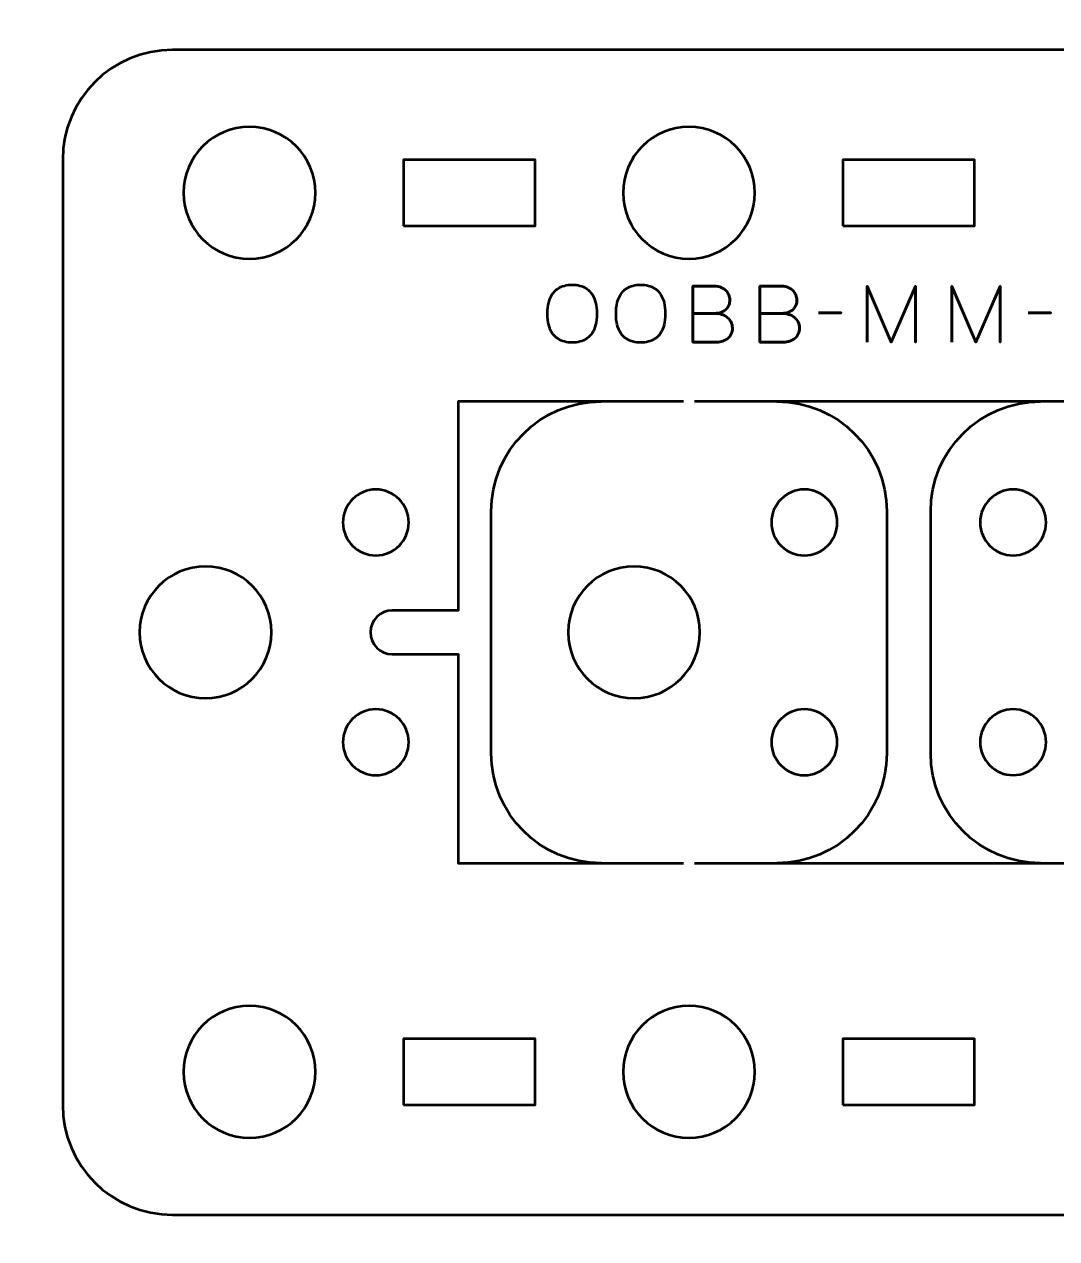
# Model space of a CAD drawing. Header units: centimetres. Extents: x -21 to 0, y -29.7 to 0.
# Drawn here: x -12.52 to -7.83, y -24.31 to -18.78 of the extents above; entities that cross this region are included whole.
import ezdxf

# ---------------------------------------------------------------- set-up
doc = ezdxf.new("R2010")
doc.units = ezdxf.units.CM
doc.header["$MEASUREMENT"] = 0
doc.layers.add('Layer 1', color=7, linetype='Continuous')

msp = doc.modelspace()

# ---------------------------------------------------------------- linework, layer by layer
at = {"layer": 'Layer 1', "color": 22, "lineweight": 53}
msp.add_open_spline([(-21.00003, -29.19995), (-21.00003, -29.19995), (-21.00003, -0.49992), (-21.00003, -0.49992), (-21.00003, -0.49992), (-21.00003, -0.22295), (-20.77694, 0.00004), (-20.49994, 0.00004), (-20.49994, 0.00004), (-20.49994, 0.00004), (-0.50008, 0.00004), (-0.50008, 0.00004), (-0.50008, 0.00004), (-0.22294, 0.00004), (0.00002, -0.22295), (0.00002, -0.49992), (0.00002, -0.49992), (0.00002, -0.49992), (0.00002, -29.19995), (0.00002, -29.19995), (0.00002, -29.19995), (0.00002, -29.47695), (-0.22294, -29.70004), (-0.50008, -29.70004), (-0.50008, -29.70004), (-0.50008, -29.70004), (-20.49994, -29.70004), (-20.49994, -29.70004), (-20.49994, -29.70004), (-20.77694, -29.70004), (-21.00003, -29.47695), (-21.00003, -29.19995)], degree=3, knots=[0, 0, 0, 0, 0.125, 0.125, 0.125, 0.125, 0.25, 0.25, 0.25, 0.25, 0.375, 0.375, 0.375, 0.375, 0.5, 0.5, 0.5, 0.5, 0.625, 0.625, 0.625, 0.625, 0.75, 0.75, 0.75, 0.75, 0.875, 0.875, 0.875, 0.875, 1, 1, 1, 1], dxfattribs=at)
at = {"layer": 'Layer 1', "color": 2, "lineweight": 53}
msp.add_open_spline([(-5.1501, -18.89998), (-4.8731, -18.89998), (-4.65, -19.12307), (-4.65, -19.40007), (-4.65, -19.40007), (-4.65, -19.40007), (-4.65, -23.69993), (-4.65, -23.69993), (-4.65, -23.69993), (-4.65, -23.97706), (-4.8731, -24.20002), (-5.1501, -24.20002), (-5.1501, -24.20002), (-7.91669, -24.20002), (-9.08331, -24.20002), (-11.8499, -24.20002), (-11.8499, -24.20002), (-12.1269, -24.20002), (-12.35, -23.97693), (-12.35, -23.69993), (-12.35, -23.69993), (-12.35, -23.69993), (-12.35, -19.40007), (-12.35, -19.40007), (-12.35, -19.40007), (-12.35, -19.12294), (-12.1269, -18.89998), (-11.8499, -18.89998), (-11.8499, -18.89998), (-9.08331, -18.89998), (-7.91669, -18.89998), (-5.1501, -18.89998)], degree=3, knots=[0, 0, 0, 0, 0.125, 0.125, 0.125, 0.125, 0.25, 0.25, 0.25, 0.25, 0.375, 0.375, 0.375, 0.375, 0.5, 0.5, 0.5, 0.5, 0.625, 0.625, 0.625, 0.625, 0.75, 0.75, 0.75, 0.75, 0.875, 0.875, 0.875, 0.875, 1, 1, 1, 1], dxfattribs=at)
at = {"layer": 'Layer 1', "lineweight": 53}
for points in [[(-11.49997, -19.25001), (-11.3342, -19.25001), (-11.19997, -19.38433), (-11.19997, -19.55), (-11.19997, -19.55), (-11.19997, -19.71563), (-11.3342, -19.85), (-11.49997, -19.85), (-11.49997, -19.85), (-11.66563, -19.85), (-11.79997, -19.71563), (-11.79997, -19.55), (-11.79997, -19.55), (-11.79997, -19.38433), (-11.66563, -19.25001), (-11.49997, -19.25001)], [(-9.49991, -19.25001), (-9.33428, -19.25001), (-9.1999, -19.38433), (-9.1999, -19.55), (-9.1999, -19.55), (-9.1999, -19.71563), (-9.33428, -19.85), (-9.49991, -19.85), (-9.49991, -19.85), (-9.66568, -19.85), (-9.79991, -19.71563), (-9.79991, -19.55), (-9.79991, -19.55), (-9.79991, -19.38433), (-9.66568, -19.25001), (-9.49991, -19.25001)], [(-10.79995, -19.70007), (-10.79995, -19.70007), (-10.79995, -19.40007), (-10.79995, -19.40007), (-10.79995, -19.40007), (-10.79995, -19.40007), (-10.19996, -19.40007), (-10.19996, -19.40007), (-10.19996, -19.40007), (-10.19996, -19.40007), (-10.19996, -19.70007), (-10.19996, -19.70007), (-10.19996, -19.70007), (-10.19996, -19.70007), (-10.79995, -19.70007), (-10.79995, -19.70007)], [(-8.79995, -19.70007), (-8.79995, -19.70007), (-8.79995, -19.40007), (-8.79995, -19.40007), (-8.79995, -19.40007), (-8.79995, -19.40007), (-8.19996, -19.40007), (-8.19996, -19.40007), (-8.19996, -19.40007), (-8.19996, -19.40007), (-8.19996, -19.70007), (-8.19996, -19.70007), (-8.19996, -19.70007), (-8.19996, -19.70007), (-8.79995, -19.70007), (-8.79995, -19.70007)], [(-11.69997, -21.25001), (-11.5342, -21.25001), (-11.39997, -21.38433), (-11.39997, -21.55), (-11.39997, -21.55), (-11.39997, -21.71563), (-11.5342, -21.85), (-11.69997, -21.85), (-11.69997, -21.85), (-11.86563, -21.85), (-11.99997, -21.71563), (-11.99997, -21.55), (-11.99997, -21.55), (-11.99997, -21.38433), (-11.86563, -21.25001), (-11.69997, -21.25001)], [(-11.49997, -23.24999), (-11.3342, -23.24999), (-11.19997, -23.38422), (-11.19997, -23.55), (-11.19997, -23.55), (-11.19997, -23.71566), (-11.3342, -23.85), (-11.49997, -23.85), (-11.49997, -23.85), (-11.66563, -23.85), (-11.79997, -23.71566), (-11.79997, -23.55), (-11.79997, -23.55), (-11.79997, -23.38422), (-11.66563, -23.24999), (-11.49997, -23.24999)], [(-9.49991, -23.24999), (-9.33428, -23.24999), (-9.1999, -23.38422), (-9.1999, -23.55), (-9.1999, -23.55), (-9.1999, -23.71566), (-9.33428, -23.85), (-9.49991, -23.85), (-9.49991, -23.85), (-9.66568, -23.85), (-9.79991, -23.71566), (-9.79991, -23.55), (-9.79991, -23.55), (-9.79991, -23.38422), (-9.66568, -23.24999), (-9.49991, -23.24999)], [(-10.79995, -23.69993), (-10.79995, -23.69993), (-10.79995, -23.39992), (-10.79995, -23.39992), (-10.79995, -23.39992), (-10.79995, -23.39992), (-10.19996, -23.39992), (-10.19996, -23.39992), (-10.19996, -23.39992), (-10.19996, -23.39992), (-10.19996, -23.69993), (-10.19996, -23.69993), (-10.19996, -23.69993), (-10.19996, -23.69993), (-10.79995, -23.69993), (-10.79995, -23.69993)], [(-8.79995, -23.70007), (-8.79995, -23.70007), (-8.79995, -23.40007), (-8.79995, -23.40007), (-8.79995, -23.40007), (-8.79995, -23.40007), (-8.19996, -23.40007), (-8.19996, -23.40007), (-8.19996, -23.40007), (-8.19996, -23.40007), (-8.19996, -23.70007), (-8.19996, -23.70007), (-8.19996, -23.70007), (-8.19996, -23.70007), (-8.79995, -23.70007), (-8.79995, -23.70007)]]:
    msp.add_open_spline(points, degree=3, knots=[0, 0, 0, 0, 0.25, 0.25, 0.25, 0.25, 0.5, 0.5, 0.5, 0.5, 0.75, 0.75, 0.75, 0.75, 1, 1, 1, 1], dxfattribs=at)
at = {"layer": 'Layer 1', "color": 30, "lineweight": 53}
for points, knots in [([(-10.03142, -20.2316), (-10.01901, -20.23166), (-10.00725, -20.23019), (-9.99602, -20.2273), (-9.99602, -20.2273), (-9.98485, -20.22436), (-9.97462, -20.21978), (-9.96527, -20.21343), (-9.96527, -20.21343), (-9.95592, -20.20714), (-9.94781, -20.19885), (-9.94093, -20.18862), (-9.94093, -20.18862), (-9.93405, -20.17839), (-9.92876, -20.16598), (-9.92499, -20.1514), (-9.92499, -20.1514), (-9.92117, -20.13682), (-9.91929, -20.11982), (-9.91923, -20.10036), (-9.91923, -20.10036), (-9.91929, -20.0809), (-9.92117, -20.06391), (-9.92499, -20.04927), (-9.92499, -20.04927), (-9.92876, -20.03463), (-9.93405, -20.02216), (-9.94093, -20.01187), (-9.94093, -20.01187), (-9.94781, -20.00158), (-9.95592, -19.99323), (-9.96527, -19.98683), (-9.96527, -19.98683), (-9.97462, -19.98042), (-9.98485, -19.97577), (-9.99602, -19.97277), (-9.99602, -19.97277), (-10.00725, -19.96983), (-10.01901, -19.96836), (-10.03142, -19.96842), (-10.03142, -19.96842), (-10.04382, -19.96836), (-10.05558, -19.96983), (-10.06681, -19.97277), (-10.06681, -19.97277), (-10.07798, -19.97577), (-10.08821, -19.98042), (-10.09756, -19.98683), (-10.09756, -19.98683), (-10.10691, -19.99323), (-10.11502, -20.00158), (-10.1219, -20.01187), (-10.1219, -20.01187), (-10.12878, -20.02216), (-10.13407, -20.03463), (-10.13784, -20.04927), (-10.13784, -20.04927), (-10.14166, -20.06391), (-10.14354, -20.0809), (-10.1436, -20.10036), (-10.1436, -20.10036), (-10.14354, -20.11982), (-10.14166, -20.13682), (-10.13784, -20.1514), (-10.13784, -20.1514), (-10.13407, -20.16598), (-10.12878, -20.17839), (-10.1219, -20.18862), (-10.1219, -20.18862), (-10.11502, -20.19885), (-10.10691, -20.20714), (-10.09756, -20.21343), (-10.09756, -20.21343), (-10.08821, -20.21978), (-10.07798, -20.22436), (-10.06681, -20.2273), (-10.06681, -20.2273), (-10.05558, -20.23019), (-10.04382, -20.23166), (-10.03142, -20.2316)], [0, 0, 0, 0, 0.05, 0.05, 0.05, 0.05, 0.1, 0.1, 0.1, 0.1, 0.15, 0.15, 0.15, 0.15, 0.2, 0.2, 0.2, 0.2, 0.25, 0.25, 0.25, 0.25, 0.3, 0.3, 0.3, 0.3, 0.35, 0.35, 0.35, 0.35, 0.4, 0.4, 0.4, 0.4, 0.45, 0.45, 0.45, 0.45, 0.5, 0.5, 0.5, 0.5, 0.55, 0.55, 0.55, 0.55, 0.6, 0.6, 0.6, 0.6, 0.65, 0.65, 0.65, 0.65, 0.7, 0.7, 0.7, 0.7, 0.75, 0.75, 0.75, 0.75, 0.8, 0.8, 0.8, 0.8, 0.85, 0.85, 0.85, 0.85, 0.9, 0.9, 0.9, 0.9, 0.95, 0.95, 0.95, 0.95, 1, 1, 1, 1]), ([(-10.03142, -20.2316), (-10.01901, -20.23166), (-10.00725, -20.23019), (-9.99602, -20.2273), (-9.99602, -20.2273), (-9.98485, -20.22436), (-9.97462, -20.21978), (-9.96527, -20.21343), (-9.96527, -20.21343), (-9.95592, -20.20714), (-9.94781, -20.19885), (-9.94093, -20.18862), (-9.94093, -20.18862), (-9.93405, -20.17839), (-9.92876, -20.16598), (-9.92499, -20.1514), (-9.92499, -20.1514), (-9.92117, -20.13682), (-9.91929, -20.11982), (-9.91923, -20.10036), (-9.91923, -20.10036), (-9.91929, -20.0809), (-9.92117, -20.06391), (-9.92499, -20.04927), (-9.92499, -20.04927), (-9.92876, -20.03463), (-9.93405, -20.02216), (-9.94093, -20.01187), (-9.94093, -20.01187), (-9.94781, -20.00158), (-9.95592, -19.99323), (-9.96527, -19.98683), (-9.96527, -19.98683), (-9.97462, -19.98042), (-9.98485, -19.97577), (-9.99602, -19.97277), (-9.99602, -19.97277), (-10.00725, -19.96983), (-10.01901, -19.96836), (-10.03142, -19.96842), (-10.03142, -19.96842), (-10.04382, -19.96836), (-10.05558, -19.96983), (-10.06681, -19.97277), (-10.06681, -19.97277), (-10.07798, -19.97577), (-10.08821, -19.98042), (-10.09756, -19.98683), (-10.09756, -19.98683), (-10.10691, -19.99323), (-10.11502, -20.00158), (-10.1219, -20.01187), (-10.1219, -20.01187), (-10.12878, -20.02216), (-10.13407, -20.03463), (-10.13784, -20.04927), (-10.13784, -20.04927), (-10.14166, -20.06391), (-10.14354, -20.0809), (-10.1436, -20.10036), (-10.1436, -20.10036), (-10.14354, -20.11982), (-10.14166, -20.13682), (-10.13784, -20.1514), (-10.13784, -20.1514), (-10.13407, -20.16598), (-10.12878, -20.17839), (-10.1219, -20.18862), (-10.1219, -20.18862), (-10.11502, -20.19885), (-10.10691, -20.20714), (-10.09756, -20.21343), (-10.09756, -20.21343), (-10.08821, -20.21978), (-10.07798, -20.22436), (-10.06681, -20.2273), (-10.06681, -20.2273), (-10.05558, -20.23019), (-10.04382, -20.23166), (-10.03142, -20.2316)], [0, 0, 0, 0, 0.05, 0.05, 0.05, 0.05, 0.1, 0.1, 0.1, 0.1, 0.15, 0.15, 0.15, 0.15, 0.2, 0.2, 0.2, 0.2, 0.25, 0.25, 0.25, 0.25, 0.3, 0.3, 0.3, 0.3, 0.35, 0.35, 0.35, 0.35, 0.4, 0.4, 0.4, 0.4, 0.45, 0.45, 0.45, 0.45, 0.5, 0.5, 0.5, 0.5, 0.55, 0.55, 0.55, 0.55, 0.6, 0.6, 0.6, 0.6, 0.65, 0.65, 0.65, 0.65, 0.7, 0.7, 0.7, 0.7, 0.75, 0.75, 0.75, 0.75, 0.8, 0.8, 0.8, 0.8, 0.85, 0.85, 0.85, 0.85, 0.9, 0.9, 0.9, 0.9, 0.95, 0.95, 0.95, 0.95, 1, 1, 1, 1]), ([(-9.71992, -20.2316), (-9.70751, -20.23166), (-9.69575, -20.23019), (-9.68452, -20.2273), (-9.68452, -20.2273), (-9.67335, -20.22436), (-9.66312, -20.21978), (-9.65377, -20.21343), (-9.65377, -20.21343), (-9.64442, -20.20714), (-9.63631, -20.19885), (-9.62943, -20.18862), (-9.62943, -20.18862), (-9.62255, -20.17839), (-9.61726, -20.16598), (-9.61349, -20.1514), (-9.61349, -20.1514), (-9.60967, -20.13682), (-9.60779, -20.11982), (-9.60773, -20.10036), (-9.60773, -20.10036), (-9.60779, -20.0809), (-9.60967, -20.06391), (-9.61349, -20.04927), (-9.61349, -20.04927), (-9.61726, -20.03463), (-9.62255, -20.02216), (-9.62943, -20.01187), (-9.62943, -20.01187), (-9.63631, -20.00158), (-9.64442, -19.99323), (-9.65377, -19.98683), (-9.65377, -19.98683), (-9.66312, -19.98042), (-9.67335, -19.97577), (-9.68452, -19.97277), (-9.68452, -19.97277), (-9.69575, -19.96983), (-9.70751, -19.96836), (-9.71992, -19.96842), (-9.71992, -19.96842), (-9.73232, -19.96836), (-9.74408, -19.96983), (-9.75531, -19.97277), (-9.75531, -19.97277), (-9.76648, -19.97577), (-9.77671, -19.98042), (-9.78606, -19.98683), (-9.78606, -19.98683), (-9.79541, -19.99323), (-9.80352, -20.00158), (-9.8104, -20.01187), (-9.8104, -20.01187), (-9.81728, -20.02216), (-9.82257, -20.03463), (-9.82634, -20.04927), (-9.82634, -20.04927), (-9.83016, -20.06391), (-9.83204, -20.0809), (-9.8321, -20.10036), (-9.8321, -20.10036), (-9.83204, -20.11982), (-9.83016, -20.13682), (-9.82634, -20.1514), (-9.82634, -20.1514), (-9.82257, -20.16598), (-9.81728, -20.17839), (-9.8104, -20.18862), (-9.8104, -20.18862), (-9.80352, -20.19885), (-9.79541, -20.20714), (-9.78606, -20.21343), (-9.78606, -20.21343), (-9.77671, -20.21978), (-9.76648, -20.22436), (-9.75531, -20.2273), (-9.75531, -20.2273), (-9.74408, -20.23019), (-9.73232, -20.23166), (-9.71992, -20.2316)], [0, 0, 0, 0, 0.05, 0.05, 0.05, 0.05, 0.1, 0.1, 0.1, 0.1, 0.15, 0.15, 0.15, 0.15, 0.2, 0.2, 0.2, 0.2, 0.25, 0.25, 0.25, 0.25, 0.3, 0.3, 0.3, 0.3, 0.35, 0.35, 0.35, 0.35, 0.4, 0.4, 0.4, 0.4, 0.45, 0.45, 0.45, 0.45, 0.5, 0.5, 0.5, 0.5, 0.55, 0.55, 0.55, 0.55, 0.6, 0.6, 0.6, 0.6, 0.65, 0.65, 0.65, 0.65, 0.7, 0.7, 0.7, 0.7, 0.75, 0.75, 0.75, 0.75, 0.8, 0.8, 0.8, 0.8, 0.85, 0.85, 0.85, 0.85, 0.9, 0.9, 0.9, 0.9, 0.95, 0.95, 0.95, 0.95, 1, 1, 1, 1]), ([(-9.71992, -20.2316), (-9.70751, -20.23166), (-9.69575, -20.23019), (-9.68452, -20.2273), (-9.68452, -20.2273), (-9.67335, -20.22436), (-9.66312, -20.21978), (-9.65377, -20.21343), (-9.65377, -20.21343), (-9.64442, -20.20714), (-9.63631, -20.19885), (-9.62943, -20.18862), (-9.62943, -20.18862), (-9.62255, -20.17839), (-9.61726, -20.16598), (-9.61349, -20.1514), (-9.61349, -20.1514), (-9.60967, -20.13682), (-9.60779, -20.11982), (-9.60773, -20.10036), (-9.60773, -20.10036), (-9.60779, -20.0809), (-9.60967, -20.06391), (-9.61349, -20.04927), (-9.61349, -20.04927), (-9.61726, -20.03463), (-9.62255, -20.02216), (-9.62943, -20.01187), (-9.62943, -20.01187), (-9.63631, -20.00158), (-9.64442, -19.99323), (-9.65377, -19.98683), (-9.65377, -19.98683), (-9.66312, -19.98042), (-9.67335, -19.97577), (-9.68452, -19.97277), (-9.68452, -19.97277), (-9.69575, -19.96983), (-9.70751, -19.96836), (-9.71992, -19.96842), (-9.71992, -19.96842), (-9.73232, -19.96836), (-9.74408, -19.96983), (-9.75531, -19.97277), (-9.75531, -19.97277), (-9.76648, -19.97577), (-9.77671, -19.98042), (-9.78606, -19.98683), (-9.78606, -19.98683), (-9.79541, -19.99323), (-9.80352, -20.00158), (-9.8104, -20.01187), (-9.8104, -20.01187), (-9.81728, -20.02216), (-9.82257, -20.03463), (-9.82634, -20.04927), (-9.82634, -20.04927), (-9.83016, -20.06391), (-9.83204, -20.0809), (-9.8321, -20.10036), (-9.8321, -20.10036), (-9.83204, -20.11982), (-9.83016, -20.13682), (-9.82634, -20.1514), (-9.82634, -20.1514), (-9.82257, -20.16598), (-9.81728, -20.17839), (-9.8104, -20.18862), (-9.8104, -20.18862), (-9.80352, -20.19885), (-9.79541, -20.20714), (-9.78606, -20.21343), (-9.78606, -20.21343), (-9.77671, -20.21978), (-9.76648, -20.22436), (-9.75531, -20.2273), (-9.75531, -20.2273), (-9.74408, -20.23019), (-9.73232, -20.23166), (-9.71992, -20.2316)], [0, 0, 0, 0, 0.05, 0.05, 0.05, 0.05, 0.1, 0.1, 0.1, 0.1, 0.15, 0.15, 0.15, 0.15, 0.2, 0.2, 0.2, 0.2, 0.25, 0.25, 0.25, 0.25, 0.3, 0.3, 0.3, 0.3, 0.35, 0.35, 0.35, 0.35, 0.4, 0.4, 0.4, 0.4, 0.45, 0.45, 0.45, 0.45, 0.5, 0.5, 0.5, 0.5, 0.55, 0.55, 0.55, 0.55, 0.6, 0.6, 0.6, 0.6, 0.65, 0.65, 0.65, 0.65, 0.7, 0.7, 0.7, 0.7, 0.75, 0.75, 0.75, 0.75, 0.8, 0.8, 0.8, 0.8, 0.85, 0.85, 0.85, 0.85, 0.9, 0.9, 0.9, 0.9, 0.95, 0.95, 0.95, 0.95, 1, 1, 1, 1]), ([(-9.4825, -20.0986), (-9.4825, -20.0986), (-9.38478, -20.0986), (-9.38478, -20.0986), (-9.38478, -20.0986), (-9.37208, -20.09854), (-9.36126, -20.09678), (-9.35215, -20.09331), (-9.35215, -20.09331), (-9.34309, -20.0899), (-9.33574, -20.08525), (-9.33004, -20.07943), (-9.33004, -20.07943), (-9.32434, -20.07361), (-9.32022, -20.06702), (-9.31763, -20.05973), (-9.31763, -20.05973), (-9.31511, -20.0525), (-9.31393, -20.04498), (-9.31422, -20.03721), (-9.31422, -20.03721), (-9.31458, -20.02945), (-9.31622, -20.02193), (-9.31916, -20.01458), (-9.31916, -20.01458), (-9.32204, -20.00723), (-9.32639, -20.00058), (-9.3321, -19.99465), (-9.3321, -19.99465), (-9.3378, -19.98871), (-9.34492, -19.984), (-9.35356, -19.98053), (-9.35356, -19.98053), (-9.3622, -19.97701), (-9.37237, -19.97518), (-9.38407, -19.97513), (-9.38407, -19.97513), (-9.38407, -19.97513), (-9.4825, -19.97513), (-9.4825, -19.97513), (-9.4825, -19.97513), (-9.4825, -19.97513), (-9.4825, -20.22948), (-9.4825, -20.22948), (-9.4825, -20.22948), (-9.4825, -20.22948), (-9.3742, -20.22948), (-9.3742, -20.22948), (-9.3742, -20.22948), (-9.36408, -20.22948), (-9.35468, -20.22801), (-9.34597, -20.22513), (-9.34597, -20.22513), (-9.33727, -20.22219), (-9.32969, -20.21801), (-9.3231, -20.21243), (-9.3231, -20.21243), (-9.31658, -20.2069), (-9.31146, -20.2002), (-9.30781, -20.19226), (-9.30781, -20.19226), (-9.30417, -20.18432), (-9.30229, -20.17533), (-9.30223, -20.16527), (-9.30223, -20.16527), (-9.30246, -20.15516), (-9.30458, -20.14605), (-9.30864, -20.13787), (-9.30864, -20.13787), (-9.31269, -20.1297), (-9.31834, -20.12271), (-9.32563, -20.11683), (-9.32563, -20.11683), (-9.33292, -20.111), (-9.34162, -20.10648), (-9.35162, -20.10336), (-9.35162, -20.10336), (-9.36161, -20.10024), (-9.37267, -20.09866), (-9.38478, -20.0986), (-9.38478, -20.0986), (-9.37267, -20.09866), (-9.36161, -20.10024), (-9.35162, -20.10336), (-9.35162, -20.10336), (-9.34162, -20.10648), (-9.33292, -20.111), (-9.32563, -20.11683), (-9.32563, -20.11683), (-9.31834, -20.12271), (-9.31269, -20.1297), (-9.30864, -20.13787), (-9.30864, -20.13787), (-9.30458, -20.14605), (-9.30246, -20.15516), (-9.30223, -20.16527), (-9.30223, -20.16527), (-9.30229, -20.17533), (-9.30417, -20.18432), (-9.30781, -20.19226), (-9.30781, -20.19226), (-9.31146, -20.2002), (-9.31658, -20.2069), (-9.3231, -20.21243), (-9.3231, -20.21243), (-9.32969, -20.21801), (-9.33727, -20.22219), (-9.34597, -20.22513), (-9.34597, -20.22513), (-9.35468, -20.22801), (-9.36408, -20.22948), (-9.3742, -20.22948), (-9.3742, -20.22948), (-9.3742, -20.22948), (-9.4825, -20.22948), (-9.4825, -20.22948), (-9.4825, -20.22948), (-9.4825, -20.22948), (-9.4825, -19.97513), (-9.4825, -19.97513), (-9.4825, -19.97513), (-9.4825, -19.97513), (-9.38407, -19.97513), (-9.38407, -19.97513), (-9.38407, -19.97513), (-9.37237, -19.97518), (-9.3622, -19.97701), (-9.35356, -19.98053), (-9.35356, -19.98053), (-9.34492, -19.984), (-9.3378, -19.98871), (-9.3321, -19.99465), (-9.3321, -19.99465), (-9.32639, -20.00058), (-9.32204, -20.00723), (-9.31916, -20.01458), (-9.31916, -20.01458), (-9.31622, -20.02193), (-9.31458, -20.02945), (-9.31422, -20.03721), (-9.31422, -20.03721), (-9.31393, -20.04498), (-9.31511, -20.0525), (-9.31763, -20.05973), (-9.31763, -20.05973), (-9.32022, -20.06702), (-9.32434, -20.07361), (-9.33004, -20.07943), (-9.33004, -20.07943), (-9.33574, -20.08525), (-9.34309, -20.0899), (-9.35215, -20.09331), (-9.35215, -20.09331), (-9.36126, -20.09678), (-9.37208, -20.09854), (-9.38478, -20.0986), (-9.38478, -20.0986), (-9.38478, -20.0986), (-9.4825, -20.0986), (-9.4825, -20.0986)], [0, 0, 0, 0, 0.025, 0.025, 0.025, 0.025, 0.05, 0.05, 0.05, 0.05, 0.075, 0.075, 0.075, 0.075, 0.1, 0.1, 0.1, 0.1, 0.125, 0.125, 0.125, 0.125, 0.15, 0.15, 0.15, 0.15, 0.175, 0.175, 0.175, 0.175, 0.2, 0.2, 0.2, 0.2, 0.225, 0.225, 0.225, 0.225, 0.25, 0.25, 0.25, 0.25, 0.275, 0.275, 0.275, 0.275, 0.3, 0.3, 0.3, 0.3, 0.325, 0.325, 0.325, 0.325, 0.35, 0.35, 0.35, 0.35, 0.375, 0.375, 0.375, 0.375, 0.4, 0.4, 0.4, 0.4, 0.425, 0.425, 0.425, 0.425, 0.45, 0.45, 0.45, 0.45, 0.475, 0.475, 0.475, 0.475, 0.5, 0.5, 0.5, 0.5, 0.525, 0.525, 0.525, 0.525, 0.55, 0.55, 0.55, 0.55, 0.575, 0.575, 0.575, 0.575, 0.6, 0.6, 0.6, 0.6, 0.625, 0.625, 0.625, 0.625, 0.65, 0.65, 0.65, 0.65, 0.675, 0.675, 0.675, 0.675, 0.7, 0.7, 0.7, 0.7, 0.725, 0.725, 0.725, 0.725, 0.75, 0.75, 0.75, 0.75, 0.775, 0.775, 0.775, 0.775, 0.8, 0.8, 0.8, 0.8, 0.825, 0.825, 0.825, 0.825, 0.85, 0.85, 0.85, 0.85, 0.875, 0.875, 0.875, 0.875, 0.9, 0.9, 0.9, 0.9, 0.925, 0.925, 0.925, 0.925, 0.95, 0.95, 0.95, 0.95, 0.975, 0.975, 0.975, 0.975, 1, 1, 1, 1]), ([(-9.17735, -20.0986), (-9.17735, -20.0986), (-9.07963, -20.0986), (-9.07963, -20.0986), (-9.07963, -20.0986), (-9.06693, -20.09854), (-9.05611, -20.09678), (-9.047, -20.09331), (-9.047, -20.09331), (-9.03794, -20.0899), (-9.03059, -20.08525), (-9.02489, -20.07943), (-9.02489, -20.07943), (-9.01919, -20.07361), (-9.01507, -20.06702), (-9.01248, -20.05973), (-9.01248, -20.05973), (-9.00996, -20.0525), (-9.00878, -20.04498), (-9.00907, -20.03721), (-9.00907, -20.03721), (-9.00943, -20.02945), (-9.01107, -20.02193), (-9.01401, -20.01458), (-9.01401, -20.01458), (-9.01689, -20.00723), (-9.02124, -20.00058), (-9.02695, -19.99465), (-9.02695, -19.99465), (-9.03265, -19.98871), (-9.03977, -19.984), (-9.04841, -19.98053), (-9.04841, -19.98053), (-9.05705, -19.97701), (-9.06722, -19.97518), (-9.07892, -19.97513), (-9.07892, -19.97513), (-9.07892, -19.97513), (-9.17735, -19.97513), (-9.17735, -19.97513), (-9.17735, -19.97513), (-9.17735, -19.97513), (-9.17735, -20.22948), (-9.17735, -20.22948), (-9.17735, -20.22948), (-9.17735, -20.22948), (-9.06905, -20.22948), (-9.06905, -20.22948), (-9.06905, -20.22948), (-9.05893, -20.22948), (-9.04953, -20.22801), (-9.04082, -20.22513), (-9.04082, -20.22513), (-9.03212, -20.22219), (-9.02454, -20.21801), (-9.01795, -20.21243), (-9.01795, -20.21243), (-9.01143, -20.2069), (-9.00631, -20.2002), (-9.00266, -20.19226), (-9.00266, -20.19226), (-8.99902, -20.18432), (-8.99714, -20.17533), (-8.99708, -20.16527), (-8.99708, -20.16527), (-8.99731, -20.15516), (-8.99943, -20.14605), (-9.00349, -20.13787), (-9.00349, -20.13787), (-9.00754, -20.1297), (-9.01319, -20.12271), (-9.02048, -20.11683), (-9.02048, -20.11683), (-9.02777, -20.111), (-9.03647, -20.10648), (-9.04647, -20.10336), (-9.04647, -20.10336), (-9.05646, -20.10024), (-9.06752, -20.09866), (-9.07963, -20.0986), (-9.07963, -20.0986), (-9.06752, -20.09866), (-9.05646, -20.10024), (-9.04647, -20.10336), (-9.04647, -20.10336), (-9.03647, -20.10648), (-9.02777, -20.111), (-9.02048, -20.11683), (-9.02048, -20.11683), (-9.01319, -20.12271), (-9.00754, -20.1297), (-9.00349, -20.13787), (-9.00349, -20.13787), (-8.99943, -20.14605), (-8.99731, -20.15516), (-8.99708, -20.16527), (-8.99708, -20.16527), (-8.99714, -20.17533), (-8.99902, -20.18432), (-9.00266, -20.19226), (-9.00266, -20.19226), (-9.00631, -20.2002), (-9.01143, -20.2069), (-9.01795, -20.21243), (-9.01795, -20.21243), (-9.02454, -20.21801), (-9.03212, -20.22219), (-9.04082, -20.22513), (-9.04082, -20.22513), (-9.04953, -20.22801), (-9.05893, -20.22948), (-9.06905, -20.22948), (-9.06905, -20.22948), (-9.06905, -20.22948), (-9.17735, -20.22948), (-9.17735, -20.22948), (-9.17735, -20.22948), (-9.17735, -20.22948), (-9.17735, -19.97513), (-9.17735, -19.97513), (-9.17735, -19.97513), (-9.17735, -19.97513), (-9.07892, -19.97513), (-9.07892, -19.97513), (-9.07892, -19.97513), (-9.06722, -19.97518), (-9.05705, -19.97701), (-9.04841, -19.98053), (-9.04841, -19.98053), (-9.03977, -19.984), (-9.03265, -19.98871), (-9.02695, -19.99465), (-9.02695, -19.99465), (-9.02124, -20.00058), (-9.01689, -20.00723), (-9.01401, -20.01458), (-9.01401, -20.01458), (-9.01107, -20.02193), (-9.00943, -20.02945), (-9.00907, -20.03721), (-9.00907, -20.03721), (-9.00878, -20.04498), (-9.00996, -20.0525), (-9.01248, -20.05973), (-9.01248, -20.05973), (-9.01507, -20.06702), (-9.01919, -20.07361), (-9.02489, -20.07943), (-9.02489, -20.07943), (-9.03059, -20.08525), (-9.03794, -20.0899), (-9.047, -20.09331), (-9.047, -20.09331), (-9.05611, -20.09678), (-9.06693, -20.09854), (-9.07963, -20.0986), (-9.07963, -20.0986), (-9.07963, -20.0986), (-9.17735, -20.0986), (-9.17735, -20.0986)], [0, 0, 0, 0, 0.025, 0.025, 0.025, 0.025, 0.05, 0.05, 0.05, 0.05, 0.075, 0.075, 0.075, 0.075, 0.1, 0.1, 0.1, 0.1, 0.125, 0.125, 0.125, 0.125, 0.15, 0.15, 0.15, 0.15, 0.175, 0.175, 0.175, 0.175, 0.2, 0.2, 0.2, 0.2, 0.225, 0.225, 0.225, 0.225, 0.25, 0.25, 0.25, 0.25, 0.275, 0.275, 0.275, 0.275, 0.3, 0.3, 0.3, 0.3, 0.325, 0.325, 0.325, 0.325, 0.35, 0.35, 0.35, 0.35, 0.375, 0.375, 0.375, 0.375, 0.4, 0.4, 0.4, 0.4, 0.425, 0.425, 0.425, 0.425, 0.45, 0.45, 0.45, 0.45, 0.475, 0.475, 0.475, 0.475, 0.5, 0.5, 0.5, 0.5, 0.525, 0.525, 0.525, 0.525, 0.55, 0.55, 0.55, 0.55, 0.575, 0.575, 0.575, 0.575, 0.6, 0.6, 0.6, 0.6, 0.625, 0.625, 0.625, 0.625, 0.65, 0.65, 0.65, 0.65, 0.675, 0.675, 0.675, 0.675, 0.7, 0.7, 0.7, 0.7, 0.725, 0.725, 0.725, 0.725, 0.75, 0.75, 0.75, 0.75, 0.775, 0.775, 0.775, 0.775, 0.8, 0.8, 0.8, 0.8, 0.825, 0.825, 0.825, 0.825, 0.85, 0.85, 0.85, 0.85, 0.875, 0.875, 0.875, 0.875, 0.9, 0.9, 0.9, 0.9, 0.925, 0.925, 0.925, 0.925, 0.95, 0.95, 0.95, 0.95, 0.975, 0.975, 0.975, 0.975, 1, 1, 1, 1]), ([(-8.68875, -20.22948), (-8.68875, -20.22948), (-8.68875, -19.97513), (-8.68875, -19.97513), (-8.68875, -19.97513), (-8.68875, -19.97513), (-8.57939, -20.22948), (-8.57939, -20.22948), (-8.57939, -20.22948), (-8.57939, -20.22948), (-8.46967, -19.97513), (-8.46967, -19.97513), (-8.46967, -19.97513), (-8.46967, -19.97513), (-8.46967, -20.22948), (-8.46967, -20.22948), (-8.46967, -20.22948), (-8.46967, -20.22948), (-8.46967, -19.97513), (-8.46967, -19.97513), (-8.46967, -19.97513), (-8.46967, -19.97513), (-8.57939, -20.22948), (-8.57939, -20.22948), (-8.57939, -20.22948), (-8.57939, -20.22948), (-8.68875, -19.97513), (-8.68875, -19.97513), (-8.68875, -19.97513), (-8.68875, -19.97513), (-8.68875, -20.22948), (-8.68875, -20.22948)], [0, 0, 0, 0, 0.125, 0.125, 0.125, 0.125, 0.25, 0.25, 0.25, 0.25, 0.375, 0.375, 0.375, 0.375, 0.5, 0.5, 0.5, 0.5, 0.625, 0.625, 0.625, 0.625, 0.75, 0.75, 0.75, 0.75, 0.875, 0.875, 0.875, 0.875, 1, 1, 1, 1]), ([(-8.30316, -20.22948), (-8.30316, -20.22948), (-8.30316, -19.97513), (-8.30316, -19.97513), (-8.30316, -19.97513), (-8.30316, -19.97513), (-8.1938, -20.22948), (-8.1938, -20.22948), (-8.1938, -20.22948), (-8.1938, -20.22948), (-8.08408, -19.97513), (-8.08408, -19.97513), (-8.08408, -19.97513), (-8.08408, -19.97513), (-8.08408, -20.22948), (-8.08408, -20.22948), (-8.08408, -20.22948), (-8.08408, -20.22948), (-8.08408, -19.97513), (-8.08408, -19.97513), (-8.08408, -19.97513), (-8.08408, -19.97513), (-8.1938, -20.22948), (-8.1938, -20.22948), (-8.1938, -20.22948), (-8.1938, -20.22948), (-8.30316, -19.97513), (-8.30316, -19.97513), (-8.30316, -19.97513), (-8.30316, -19.97513), (-8.30316, -20.22948), (-8.30316, -20.22948)], [0, 0, 0, 0, 0.125, 0.125, 0.125, 0.125, 0.25, 0.25, 0.25, 0.25, 0.375, 0.375, 0.375, 0.375, 0.5, 0.5, 0.5, 0.5, 0.625, 0.625, 0.625, 0.625, 0.75, 0.75, 0.75, 0.75, 0.875, 0.875, 0.875, 0.875, 1, 1, 1, 1]), ([(-8.9103, -20.09648), (-8.9103, -20.09648), (-8.80764, -20.09648), (-8.80764, -20.09648), (-8.80764, -20.09648), (-8.80764, -20.09648), (-8.9103, -20.09648), (-8.9103, -20.09648)], [0, 0, 0, 0, 0.5, 0.5, 0.5, 0.5, 1, 1, 1, 1]), ([(-7.95567, -20.09648), (-7.95567, -20.09648), (-7.85301, -20.09648), (-7.85301, -20.09648), (-7.85301, -20.09648), (-7.85301, -20.09648), (-7.95567, -20.09648), (-7.95567, -20.09648)], [0, 0, 0, 0, 0.5, 0.5, 0.5, 0.5, 1, 1, 1, 1])]:
    msp.add_open_spline(points, degree=3, knots=knots, dxfattribs=at)
at = {"layer": 'Layer 1', "color": 250, "lineweight": 53}
for points, knots in [([(-9.525, -20.50002), (-9.525, -20.50002), (-10.55, -20.5), (-10.55, -20.5), (-10.55, -20.5), (-10.55, -20.5), (-10.55, -21.45002), (-10.55, -21.45002), (-10.55, -21.45002), (-10.55, -21.45002), (-10.85005, -21.45002), (-10.85005, -21.45002), (-10.85005, -21.45002), (-10.90526, -21.45002), (-10.95005, -21.49481), (-10.95005, -21.55002), (-10.95005, -21.55002), (-10.95005, -21.60523), (-10.90526, -21.65002), (-10.85005, -21.65002), (-10.85005, -21.65002), (-10.85005, -21.65002), (-10.55, -21.65002), (-10.55, -21.65002), (-10.55, -21.65002), (-10.55, -21.65002), (-10.55, -22.59999), (-10.55, -22.59999), (-10.55, -22.59999), (-10.55, -22.59999), (-9.525, -22.6), (-9.525, -22.6)], [0, 0, 0, 0, 0.125, 0.125, 0.125, 0.125, 0.25, 0.25, 0.25, 0.25, 0.375, 0.375, 0.375, 0.375, 0.5, 0.5, 0.5, 0.5, 0.625, 0.625, 0.625, 0.625, 0.75, 0.75, 0.75, 0.75, 0.875, 0.875, 0.875, 0.875, 1, 1, 1, 1]), ([(-9.8999, -22.60002), (-10.1769, -22.60002), (-10.4, -22.37693), (-10.4, -22.09993), (-10.4, -22.09993), (-10.4, -22.09993), (-10.4, -21.00007), (-10.4, -21.00007), (-10.4, -21.00007), (-10.4, -20.72294), (-10.1769, -20.49998), (-9.8999, -20.49998)], [0, 0, 0, 0, 0.3333333, 0.3333333, 0.3333333, 0.3333333, 0.6666667, 0.6666667, 0.6666667, 0.6666667, 1, 1, 1, 1]), ([(-9.1001, -20.49998), (-8.8231, -20.49998), (-8.6, -20.72307), (-8.6, -21.00007), (-8.6, -21.00007), (-8.6, -21.00007), (-8.6, -22.09993), (-8.6, -22.09993), (-8.6, -22.09993), (-8.6, -22.37706), (-8.8231, -22.60002), (-9.1001, -22.60002)], [0, 0, 0, 0, 0.3333333, 0.3333333, 0.3333333, 0.3333333, 0.6666667, 0.6666667, 0.6666667, 0.6666667, 1, 1, 1, 1]), ([(-7.8999, -22.60002), (-8.1769, -22.60002), (-8.4, -22.37693), (-8.4, -22.09993), (-8.4, -22.09993), (-8.4, -22.09993), (-8.4, -21.00007), (-8.4, -21.00007), (-8.4, -21.00007), (-8.4, -20.72294), (-8.1769, -20.49998), (-7.8999, -20.49998)], [0, 0, 0, 0, 0.3333333, 0.3333333, 0.3333333, 0.3333333, 0.6666667, 0.6666667, 0.6666667, 0.6666667, 1, 1, 1, 1]), ([(-10.92505, -20.90002), (-10.84243, -20.90002), (-10.77505, -20.96741), (-10.77505, -21.05003), (-10.77505, -21.05003), (-10.77505, -21.13263), (-10.84243, -21.20002), (-10.92505, -21.20002), (-10.92505, -21.20002), (-11.00767, -21.20002), (-11.07505, -21.13263), (-11.07505, -21.05003), (-11.07505, -21.05003), (-11.07505, -20.96741), (-11.00767, -20.90002), (-10.92505, -20.90002)], [0, 0, 0, 0, 0.25, 0.25, 0.25, 0.25, 0.5, 0.5, 0.5, 0.5, 0.75, 0.75, 0.75, 0.75, 1, 1, 1, 1]), ([(-8.97505, -20.90002), (-8.89243, -20.90002), (-8.82505, -20.96741), (-8.82505, -21.05003), (-8.82505, -21.05003), (-8.82505, -21.13263), (-8.89243, -21.20002), (-8.97505, -21.20002), (-8.97505, -21.20002), (-9.05767, -21.20002), (-9.12505, -21.13263), (-9.12505, -21.05003), (-9.12505, -21.05003), (-9.12505, -20.96741), (-9.05767, -20.90002), (-8.97505, -20.90002)], [0, 0, 0, 0, 0.25, 0.25, 0.25, 0.25, 0.5, 0.5, 0.5, 0.5, 0.75, 0.75, 0.75, 0.75, 1, 1, 1, 1]), ([(-8.02495, -21.19998), (-8.10757, -21.19998), (-8.17495, -21.13259), (-8.17495, -21.04998), (-8.17495, -21.04998), (-8.17495, -20.96737), (-8.10757, -20.89998), (-8.02495, -20.89998), (-8.02495, -20.89998), (-7.94233, -20.89998), (-7.87495, -20.96737), (-7.87495, -21.04998), (-7.87495, -21.04998), (-7.87495, -21.13259), (-7.94233, -21.19998), (-8.02495, -21.19998)], [0, 0, 0, 0, 0.25, 0.25, 0.25, 0.25, 0.5, 0.5, 0.5, 0.5, 0.75, 0.75, 0.75, 0.75, 1, 1, 1, 1]), ([(-9.74997, -21.25001), (-9.5842, -21.25001), (-9.44997, -21.38433), (-9.44997, -21.55), (-9.44997, -21.55), (-9.44997, -21.71563), (-9.5842, -21.85), (-9.74997, -21.85), (-9.74997, -21.85), (-9.91563, -21.85), (-10.04997, -21.71563), (-10.04997, -21.55), (-10.04997, -21.55), (-10.04997, -21.38433), (-9.91563, -21.25001), (-9.74997, -21.25001)], [0, 0, 0, 0, 0.25, 0.25, 0.25, 0.25, 0.5, 0.5, 0.5, 0.5, 0.75, 0.75, 0.75, 0.75, 1, 1, 1, 1]), ([(-10.92505, -21.90002), (-10.84243, -21.90002), (-10.77505, -21.96741), (-10.77505, -22.05002), (-10.77505, -22.05002), (-10.77505, -22.13263), (-10.84243, -22.20002), (-10.92505, -22.20002), (-10.92505, -22.20002), (-11.00767, -22.20002), (-11.07505, -22.13263), (-11.07505, -22.05002), (-11.07505, -22.05002), (-11.07505, -21.96741), (-11.00767, -21.90002), (-10.92505, -21.90002)], [0, 0, 0, 0, 0.25, 0.25, 0.25, 0.25, 0.5, 0.5, 0.5, 0.5, 0.75, 0.75, 0.75, 0.75, 1, 1, 1, 1]), ([(-8.97505, -21.90002), (-8.89243, -21.90002), (-8.82505, -21.96741), (-8.82505, -22.05002), (-8.82505, -22.05002), (-8.82505, -22.13263), (-8.89243, -22.20002), (-8.97505, -22.20002), (-8.97505, -22.20002), (-9.05767, -22.20002), (-9.12505, -22.13263), (-9.12505, -22.05002), (-9.12505, -22.05002), (-9.12505, -21.96741), (-9.05767, -21.90002), (-8.97505, -21.90002)], [0, 0, 0, 0, 0.25, 0.25, 0.25, 0.25, 0.5, 0.5, 0.5, 0.5, 0.75, 0.75, 0.75, 0.75, 1, 1, 1, 1]), ([(-8.02495, -22.19998), (-8.10757, -22.19998), (-8.17495, -22.13259), (-8.17495, -22.04997), (-8.17495, -22.04997), (-8.17495, -21.96737), (-8.10757, -21.89998), (-8.02495, -21.89998), (-8.02495, -21.89998), (-7.94233, -21.89998), (-7.87495, -21.96737), (-7.87495, -22.04997), (-7.87495, -22.04997), (-7.87495, -22.13259), (-7.94233, -22.19998), (-8.02495, -22.19998)], [0, 0, 0, 0, 0.25, 0.25, 0.25, 0.25, 0.5, 0.5, 0.5, 0.5, 0.75, 0.75, 0.75, 0.75, 1, 1, 1, 1])]:
    msp.add_open_spline(points, degree=3, knots=knots, dxfattribs=at)
for points in [[(-7.525, -20.50002), (-7.525, -20.50002), (-9.475, -20.50002), (-9.475, -20.50002)], [(-9.475, -22.6), (-9.475, -22.6), (-7.525, -22.6), (-7.525, -22.6)]]:
    msp.add_open_spline(points, degree=3, dxfattribs=at)

doc.saveas('drawing.dxf')
